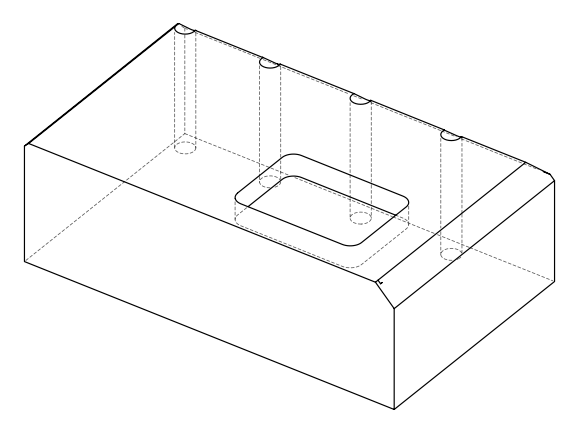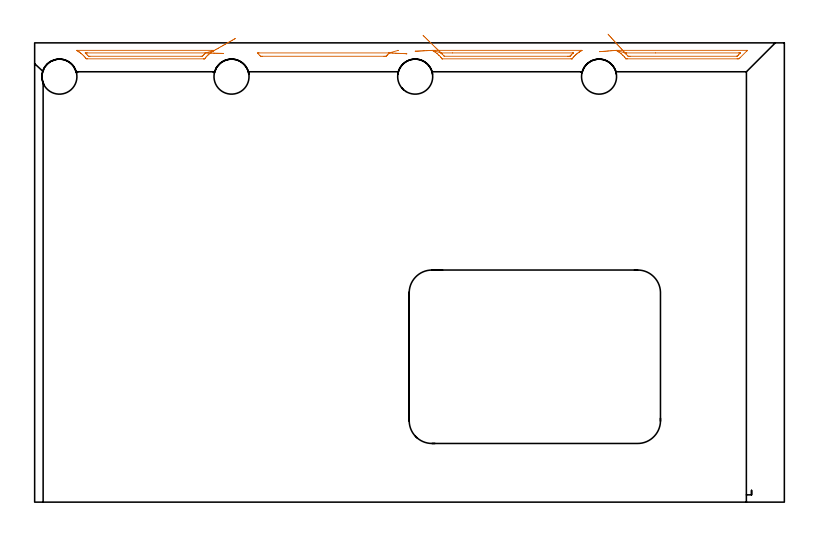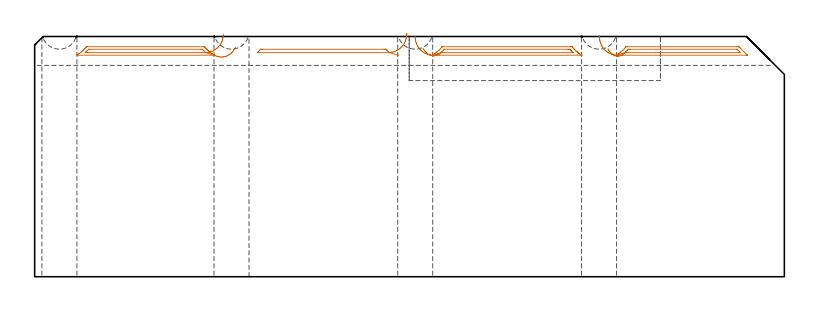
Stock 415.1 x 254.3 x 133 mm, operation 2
(PLAN: 24 operations, 18 tool changes, 53.2 min)
(1 AREA_MILL | FG_CHAMFER_SURFACE | UGT0205_001 | 4.03 min | 2711 mm3)
(2 AREA_MILL_1 | FG_CHAMFER_SURFACE_1 | UGT0205_001 | 19.28 min | 52936 mm3)
(3 AREA_MILL_2 | FG_CHAMFER_SURFACE_2 | UGT0205_001 | 16.18 min | 54206 mm3)
(4 MILL_RECTANGULAR_POCKET | POCKET_RECTANGULAR_STRAIGHT | UGT0201_107 | Follow Part, ap 6.25, ae 75% | 6.52 min | 322550 mm3)
(5 SPOT_DRILL | STEP1HOLE | NXT0321_9005460120000 | 0.05 min | 163 mm3)
(6 SPOT_DRILL_1 | STEP1HOLE_1 | NXT0321_9005460120000 | 0.05 min | 157 mm3)
(7 SPOT_DRILL_2 | STEP1HOLE_2 | NXT0321_9005460120000 | 0.05 min | 156 mm3)
(8 SPOT_DRILL_3 | STEP1HOLE_3 | NXT0321_9005460120000 | 0.05 min | 176 mm3)
(9 DRILL_BLIND_HOLE_INTO_CENTER | STEP1HOLE | NXT0301_022 | 0.04 min | 70 mm3)
(10 GUN_DRILL_THROUGH_HOLE | STEP1HOLE | UGT0307_001 | 0.59 min | 2453 mm3)
(11 SPADE_DRILL_TO_ENLARGE_THROUGH_HOLE | STEP1HOLE | UGT0306_003 | 0.56 min | 13542 mm3)
(12 DRILL_TO_ENLARGE_THROUGH_HOLE | STEP1HOLE | UGT0301_261 | 0.57 min | 22755 mm3)
(13 DRILL_BLIND_HOLE_INTO_CENTER_1 | STEP1HOLE_1 | NXT0301_022 | 0.04 min | 96 mm3)
(14 GUN_DRILL_THROUGH_HOLE_1 | STEP1HOLE_1 | UGT0307_001 | 0.59 min | 2403 mm3)
(15 SPADE_DRILL_TO_ENLARGE_THROUGH_HOLE_1 | STEP1HOLE_1 | UGT0306_003 | 0.56 min | 13577 mm3)
(16 DRILL_TO_ENLARGE_THROUGH_HOLE_1 | STEP1HOLE_1 | UGT0301_261 | 0.57 min | 22749 mm3)
(17 DRILL_BLIND_HOLE_INTO_CENTER_2 | STEP1HOLE_2 | NXT0301_022 | 0.04 min | 88 mm3)
(18 GUN_DRILL_THROUGH_HOLE_2 | STEP1HOLE_2 | UGT0307_001 | 0.59 min | 2441 mm3)
(19 SPADE_DRILL_TO_ENLARGE_THROUGH_HOLE_2 | STEP1HOLE_2 | UGT0306_003 | 0.56 min | 13531 mm3)
(20 DRILL_TO_ENLARGE_THROUGH_HOLE_2 | STEP1HOLE_2 | UGT0301_261 | 0.57 min | 22748 mm3)
(21 DRILL_BLIND_HOLE_INTO_CENTER_3 | STEP1HOLE_3 | NXT0301_022 | 0.04 min | 107 mm3)
(22 GUN_DRILL_THROUGH_HOLE_3 | STEP1HOLE_3 | UGT0307_001 | 0.59 min | 2424 mm3)
(23 SPADE_DRILL_TO_ENLARGE_THROUGH_HOLE_3 | STEP1HOLE_3 | UGT0306_003 | 0.56 min | 13554 mm3)
(24 DRILL_TO_ENLARGE_THROUGH_HOLE_3 | STEP1HOLE_3 | UGT0301_261 | 0.57 min | 22724 mm3)
(TOOL UGT0205_001 | Chamfer Mill 20 x 3 x 45 deg. | D20 FL50 Z2)
(TOOL UGT0201_107 | End Mill 25 mm | D25 FL25 Z2)
(TOOL NXT0321_9005460120000 | NC Spot Drill, 142deg, 12mm, Carbide, Uncoated | D12 PA142 FL30 Z2)
(TOOL NXT0301_022 | Carbide Drill 5.1mm [860.1-0510-015A1-MM 2214] | D5.1 PA140 FL28 Z2)
(TOOL UGT0307_001 | Gun Drill 5 mm | D5 PA130 FL24 Z1)
(TOOL UGT0306_003 | Spade Drill 12.5mm | D12.5 PA132 FL10 Z2)
(TOOL UGT0301_261 | Twist Drill 19.4 mm | D19.4 PA118 FL140 Z2)
(OP 2 AREA_MILL_1, part 2 of 2)
X201.169 Y250.136 Z122.664
X201.24 Y250.129 Z122.671
X196.389 Y248.723 Z124.077
X196.365 Y248.691 Z124.109
X196.309 Y248.634 Z124.166
X196.011 Y248.352 Z124.448
X195.897 Y248.242 Z124.558
X195.567 Y247.908 Z124.892
X195.23 Y247.557 Z125.243
X195.134 Y247.453 Z125.347
X195.05 Y247.358 Z125.442
X194.718 Y246.981 Z125.819
X194.664 Y246.923 Z125.877
X194.629 Y246.889 Z125.911
X194.61 Y246.878 Z125.922
X194.582 Y246.876 Z125.924
X194.337 Y246.872 Z125.928
X193.936 Y246.871 Z125.929
X193.444
X126.087
X125.595 Y246.872 Z125.928
X125.19 Y246.875 Z125.925
X125.077 Y246.878 Z125.922
X124.702 Y247.296 Z125.504
X123.803 Y248.242 Z124.558
X123.325 Y248.722 Z124.078
X123.809 Y248.726 Z124.074
X124.211 Y248.728 Z124.072
X196.122 Y248.729 Z124.071
X196.219 Y248.728 Z124.072
X196.347 Y248.725 Z124.075
X196.389 Y248.723 Z124.077
X197.258 Y248.683 Z124.155
X198.115 Y248.644 Z124.308
X198.957 Y248.606 Z124.535
X199.775 Y248.569 Z124.835
X200.565 Y248.533 Z125.205
X201.319 Y248.499 Z125.642
X202.032 Y248.467 Z126.144
X202.698 Y248.436 Z126.706
X203.313 Y248.408 Z127.324
X203.872 Y248.383 Z127.993
X204.371 Y248.36 Z128.708
X204.806 Y248.341 Z129.464
X205.173 Y248.324 Z130.256
X205.469 Y248.311 Z131.076
X205.693 Y248.3 Z131.919
X205.843 Y248.294 Z132.778
X205.918 Y248.29 Z133.648
X205.916 Z134.52
G0 X210.735 Y249.658 Z133.155
G1 X210.729 Z132.282
X210.799 Y249.661 Z131.413
X210.945 Y249.668 Z130.553
X211.165 Y249.68 Z129.709
X211.457 Y249.694 Z128.887
X211.82 Y249.713 Z128.094
X212.25 Y249.734 Z127.335
X212.745 Y249.759 Z126.617
X213.301 Y249.788 Z125.945
X213.913 Y249.818 Z125.324
X214.576 Y249.852 Z124.759
X215.287 Y249.888 Z124.254
X216.038 Y249.926 Z123.812
X216.825 Y249.966 Z123.438
X217.642 Y250.007 Z123.134
X218.482 Y250.049 Z122.903
X219.339 Y250.093 Z122.745
X220.206 Y250.137 Z122.663
X220.227 Y250.138 Z122.662
X220.985 Y250.143 Z122.657
X302.495
X302.764 Y250.141 Z122.659
X302.943 Y250.137 Z122.663
X303.046 Y250.134 Z122.666
X302.995 Y250.103 Z122.697
X302.837 Y250.01 Z122.79
X302.537 Y249.835 Z122.965
X302.36 Y249.729 Z123.071
X301.987 Y249.495 Z123.305
X301.467 Y249.161 Z123.639
X301.446 Y249.147 Z123.653
X301.417 Y249.126 Z123.674
X300.931 Y248.773 Z124.027
X300.574 Y248.504 Z124.296
X300.428 Y248.387 Z124.413
X300.251 Y248.242 Z124.558
X299.946 Y247.981 Z124.819
X299.682 Y247.75 Z125.05
X299.477 Y247.561 Z125.239
X299.264 Y247.358 Z125.442
X299.027 Y247.122 Z125.678
X298.789 Y246.877 Z125.923
X298.595 Y246.666 Z126.134
X298.426 Y246.474 Z126.326
X298.184 Y246.189 Z126.611
X297.896 Y245.843 Z126.957
X297.643 Y245.512 Z127.288
X297.614 Y245.478 Z127.322
X297.602 Y245.466 Z127.334
X297.541 Y245.464 Z127.336
X297.273 Y245.459 Z127.341
X297.138 Y245.457 Z127.343
X297.003
X225.717
X225.651 Y245.458 Z127.342
X225.618 Y245.461 Z127.339
X225.606 Y245.463 Z127.337
X225.583 Y245.482 Z127.318
X225.496 Y245.59 Z127.21
X225.188 Y245.982 Z126.818
X224.777 Y246.474 Z126.326
X224.691 Y246.573 Z126.227
X223.928 Y247.358 Z125.442
X223.798 Y247.484 Z125.316
X222.955 Y248.242 Z124.558
X222.905 Y248.285 Z124.515
X222.675 Y248.47 Z124.33
X222.012 Y248.953 Z123.847
X221.768 Y249.126 Z123.674
X221.119 Y249.544 Z123.256
X220.357 Y250.01 Z122.79
X220.227 Y250.091 Z122.709
X220.206 Y250.137 Z122.663
X224.996 Y248.724 Z124.076
X225.022 Y248.726 Z124.074
X225.092 Y248.728 Z124.072
X231.341 Y248.729 Z124.071
X297.998
X298.128 Y248.728 Z124.072
X298.184 Y248.725 Z124.075
X298.202 Y248.723 Z124.077
X298.186 Y248.704 Z124.096
X298.113 Y248.632 Z124.168
X297.797 Y248.34 Z124.46
X297.696 Y248.242 Z124.558
X297.353 Y247.896 Z124.904
X297.003 Y247.535 Z125.265
X296.918 Y247.442 Z125.358
X296.843 Y247.358 Z125.442
X296.502 Y246.97 Z125.83
X296.447 Y246.911 Z125.889
X296.413 Y246.878 Z125.922
X296.356 Y246.876 Z125.924
X296.111 Y246.872 Z125.928
X295.71 Y246.871 Z125.929
X295.218
X226.967 Y246.872 Z125.928
X226.845 Y246.875 Z125.925
X226.789 Y246.878 Z125.922
X226.652 Y247.028 Z125.772
X226.476 Y247.226 Z125.574
X226.353 Y247.358 Z125.442
X225.583 Y248.161 Z124.639
X225.5 Y248.242 Z124.558
X225.41 Y248.327 Z124.473
X225.146 Y248.577 Z124.223
X224.996 Y248.724 Z124.076
X224.469 Y249.238 Z123.608
X223.915 Y249.779 Z123.206
X223.338 Y250.342 Z122.873
X222.743 Y250.924 Z122.612
X222.134 Y251.519 Z122.424
X221.515 Y252.124 Z122.311
X220.891 Y252.733 Z122.273
X220.268 Y253.342 Z122.312
X219.649 Y253.946 Z122.427
X219.04 Y254.541 Z122.617
X218.445 Y255.122 Z122.88
X217.869 Y255.685 Z123.215
X217.315 Y256.226 Z123.618
X216.789 Y256.739 Z124.088
X216.295 Y257.223 Z124.619
X215.835 Y257.672 Z125.209
X215.414 Y258.083 Z125.853
X215.034 Y258.454 Z126.546
G0 Z143.
X312.807 Y249.433
Z133.397
G1 X312.778 Y249.43 Z132.525
X312.826 Y249.434 Z131.654
X312.949 Y249.443 Z130.79
X313.146 Y249.459 Z129.94
X313.417 Y249.479 Z129.111
X313.758 Y249.506 Z128.309
X314.168 Y249.537 Z127.54
X314.644 Y249.573 Z126.809
X315.181 Y249.615 Z126.123
X315.775 Y249.66 Z125.486
X316.423 Y249.71 Z124.904
X317.119 Y249.763 Z124.38
X317.858 Y249.82 Z123.92
X318.634 Y249.88 Z123.525
X319.441 Y249.942 Z123.2
X320.273 Y250.005 Z122.947
X321.124 Y250.071 Z122.767
X321.988 Y250.137 Z122.663
X322.001 Y250.138 Z122.662
X322.759 Y250.143 Z122.657
X394.313
X394.448 Y250.142 Z122.658
X394.538 Y250.14 Z122.66
X394.607 Y250.136 Z122.664
X394.622 Y250.132 Z122.668
X394.603 Y250.11 Z122.69
X394.509 Y250.01 Z122.79
X394.413 Y249.911 Z122.889
X394.313 Y249.812 Z122.988
X390.742 Y246.241 Z126.559
X390.415 Y245.915 Z126.885
X390.085 Y245.59 Z127.21
X389.965 Y245.476 Z127.324
X389.85 Y245.464 Z127.336
X389.091 Y245.458 Z127.342
X388.957 Y245.457 Z127.343
X328.25
X327.487 Y245.461 Z127.339
X327.427 Y245.464 Z127.336
X327.394 Y245.476 Z127.324
X327.357 Y245.515 Z127.285
X327.296 Y245.59 Z127.21
X327.06 Y245.884 Z126.916
X326.564 Y246.474 Z126.326
X326.464 Y246.588 Z126.212
X325.727 Y247.358 Z125.442
X325.572 Y247.508 Z125.292
X324.749 Y248.242 Z124.558
X324.679 Y248.302 Z124.498
X324.356 Y248.561 Z124.239
X323.786 Y248.979 Z123.821
X323.571 Y249.126 Z123.674
X322.893 Y249.565 Z123.235
X322.157 Y250.01 Z122.79
X322.001 Y250.105 Z122.695
X321.988 Y250.137 Z122.663
X326.872 Y248.722 Z124.078
X327.357 Y248.726 Z124.074
X327.759 Y248.728 Z124.072
X343.828 Y248.729 Z124.071
X389.85
X390.252 Y248.727 Z124.073
X390.7 Y248.723 Z124.077
X390.742 Y248.722 Z124.078
X390.744 Y248.703 Z124.097
X390.742 Y248.694 Z124.106
X390.517 Y248.465 Z124.335
X390.294 Y248.242 Z124.558
X389.629 Y247.577 Z125.223
X389.41 Y247.358 Z125.442
X389.183 Y247.134 Z125.666
X388.957 Y246.914 Z125.886
X388.903 Y246.878 Z125.922
X388.856 Y246.876 Z125.924
X388.756 Y246.873 Z125.927
X388.556 Y246.872 Z125.928
X329.634 Y246.871 Z125.929
X329.143 Y246.872 Z125.928
X328.737 Y246.875 Z125.925
X328.62 Y246.878 Z125.922
X328.554 Y246.892 Z125.908
X328.25 Y247.24 Z125.56
X328.141 Y247.358 Z125.442
X327.357 Y248.189 Z124.611
X327.308 Y248.242 Z124.558
X326.872 Y248.722 Z124.078
X326.386 Y249.257 Z123.59
X325.874 Y249.822 Z123.167
X325.338 Y250.412 Z122.812
X324.784 Y251.023 Z122.527
X324.215 Y251.65 Z122.316
X323.636 Y252.288 Z122.179
X323.052 Y252.932 Z122.118
X322.465 Y253.578 Z122.133
X321.882 Y254.221 Z122.224
X321.307 Y254.855 Z122.39
X320.743 Y255.476 Z122.63
X320.196 Y256.08 Z122.942
X319.669 Y256.66 Z123.324
X319.166 Y257.214 Z123.773
X318.692 Y257.737 Z124.286
X318.249 Y258.225 Z124.858
X317.842 Y258.674 Z125.485
X317.473 Y259.081 Z126.163
G0 Z143.
X111.215 Y256.769
Z127.188
G1 X110.849 Y256.561 Z126.423
X110.427 Y256.321 Z125.698
X109.952 Y256.05 Z125.019
X109.427 Y255.751 Z124.389
X108.856 Y255.427 Z123.815
X108.244 Y255.078 Z123.3
X107.596 Y254.709 Z122.848
X106.915 Y254.322 Z122.463
X106.208 Y253.92 Z122.148
X105.48 Y253.505 Z121.905
X104.736 Y253.082 Z121.736
X103.983 Y252.653 Z121.642
X103.225 Y252.222 Z121.624
X102.468 Y251.791 Z121.682
X101.719 Y251.365 Z121.815
X100.983 Y250.946 Z122.024
X100.265 Y250.537 Z122.305
X99.571 Y250.142 Z122.658
X99.338 Y250.01 Z122.79
X99.007 Y249.817 Z122.983
X98.812 Y249.701 Z123.099
X98.458 Y249.477 Z123.323
X97.92 Y249.132 Z123.668
X97.912 Y249.126 Z123.674
X97.404 Y248.753 Z124.047
X97.027 Y248.467 Z124.333
X96.901 Y248.367 Z124.433
X96.75 Y248.242 Z124.558
X96.421 Y247.958 Z124.842
X96.134 Y247.704 Z125.096
X95.954 Y247.536 Z125.264
X95.769 Y247.358 Z125.442
X95.506 Y247.096 Z125.704
X95.241 Y246.826 Z125.974
X95.072 Y246.642 Z126.158
X94.924 Y246.474 Z126.326
X94.663 Y246.163 Z126.637
X94.349 Y245.781 Z127.019
X94.265 Y245.673 Z127.127
X94.201 Y245.59 Z127.21
X94.134 Y245.508 Z127.292
X94.105 Y245.474 Z127.326
X94.069 Y245.464 Z127.336
X93.994 Y245.462 Z127.338
X93.725 Y245.458 Z127.342
X93.59 Y245.457 Z127.343
X93.456
X29.178
X28.6 Y245.464 Z127.336
X28.565 Y245.505 Z127.295
X28.498 Y245.59 Z127.21
X28.285 Y245.867 Z126.933
X28.007 Y246.203 Z126.597
X27.765 Y246.474 Z126.326
X27.392 Y246.882 Z125.918
X26.936 Y247.358 Z125.442
X26.499 Y247.758 Z125.042
X25.937 Y248.242 Z124.558
X25.607 Y248.509 Z124.291
X25.256 Y248.781 Z124.019
X24.782 Y249.126 Z123.674
X24.714 Y249.174 Z123.626
X24.552 Y249.286 Z123.514
X23.821 Y249.736 Z123.064
X23.356 Y250.01 Z122.79
X23.228 Y250.086 Z122.714
X23.151 Y250.133 Z122.667
X23.283 Y250.136 Z122.664
X23.552 Y250.141 Z122.659
X23.687 Y250.143 Z122.657
X23.821
X99.571
X94.698 Y248.722 Z124.078
X94.612 Y248.637 Z124.163
X94.481 Y248.51 Z124.29
X94.203 Y248.242 Z124.558
X93.833 Y247.869 Z124.931
X93.456 Y247.486 Z125.314
X93.394 Y247.419 Z125.381
X93.339 Y247.358 Z125.442
X92.978 Y246.947 Z125.853
X92.921 Y246.884 Z125.916
X92.808 Y246.878 Z125.922
X92.563 Y246.875 Z125.925
X92.161 Y246.872 Z125.928
X30.562
X30.07 Y246.875 Z125.925
X29.907 Y246.878 Z125.922
X29.784 Y246.883 Z125.917
X29.178 Y247.537 Z125.263
X28.497 Y248.242 Z124.558
X28.285 Y248.448 Z124.352
X28.093 Y248.635 Z124.165
X28.006 Y248.723 Z124.077
X28.052 Y248.724 Z124.076
X28.285 Y248.727 Z124.073
X28.686 Y248.729 Z124.071
X29.178
X94.349
X94.459 Y248.728 Z124.072
X94.591 Y248.725 Z124.075
X94.698 Y248.722 Z124.078
X95.568 Y248.698 Z124.14
X96.429 Y248.674 Z124.278
X97.275 Y248.65 Z124.491
X98.099 Y248.626 Z124.777
X98.894 Y248.604 Z125.133
X99.656 Y248.583 Z125.558
X100.378 Y248.562 Z126.047
X101.055 Y248.543 Z126.597
X101.681 Y248.525 Z127.205
X102.252 Y248.509 Z127.864
X102.763 Y248.495 Z128.571
X103.211 Y248.482 Z129.32
X103.591 Y248.472 Z130.104
X103.902 Y248.463 Z130.92
X104.141 Y248.456 Z131.759
X104.306 Y248.452 Z132.615
X104.395 Y248.449 Z133.483
X104.409 Z134.355
G0 Z143.
M5
M2
